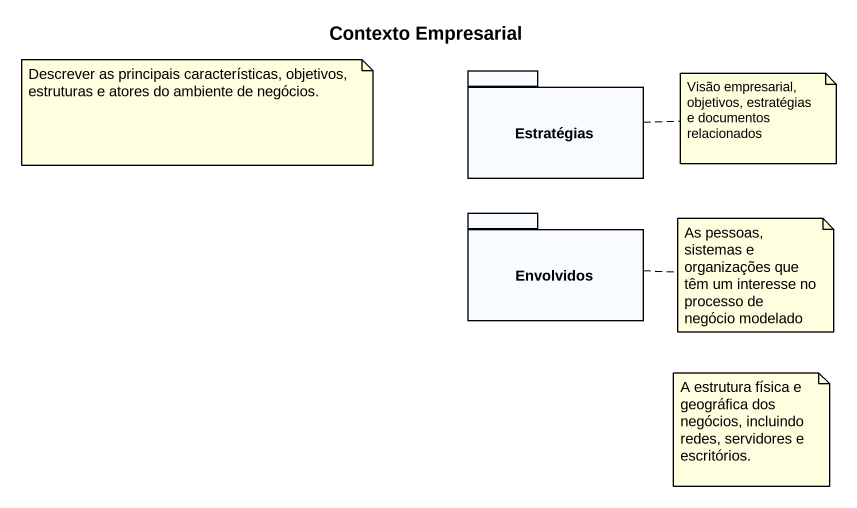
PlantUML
@startuml
title Contexto Empresarial
package Estratégias {
}
package Envolvidos {
}
note as N1
  Descrever as principais características, objetivos, estruturas e atores do ambiente de negócios.
end note
note right of Estratégias : Visão empresarial, objetivos, estratégias e documentos relacionados
note right of Envolvidos : As pessoas, sistemas e organizações que têm um interesse no processo de negócio modelado
note as N4
  A estrutura física e geográfica dos negócios, incluindo redes, servidores e escritórios.
end note
@enduml
